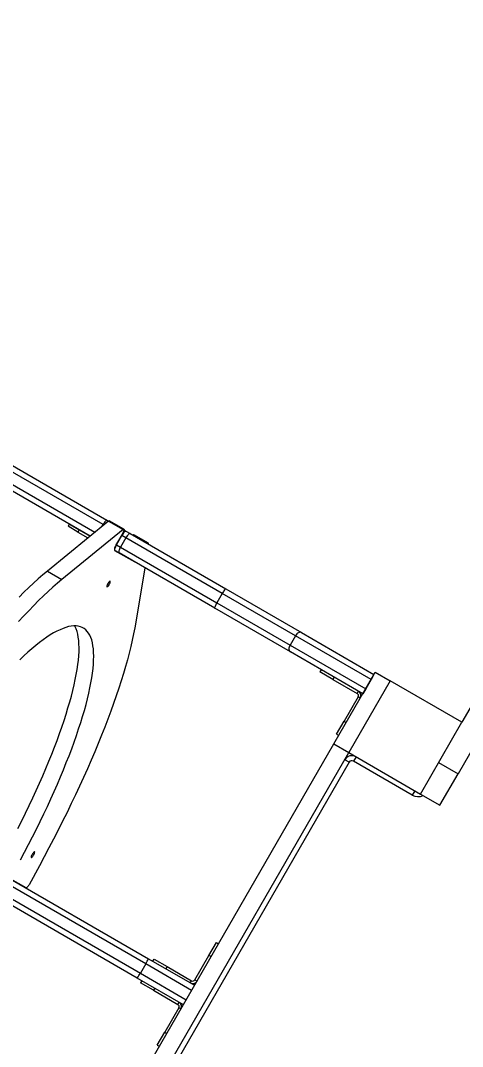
# Model space of a CAD drawing. Header units: millimetres. Extents: x -12977 to 11786, y -11805 to 10558.
# Drawn here: x 4103 to 4637, y -287 to 952 of the extents above; entities that cross this region are included whole.
import ezdxf

# ---------------------------------------------------------------- set-up
doc = ezdxf.new("R2010")
doc.units = ezdxf.units.MM
for name, color, linetype in [('DIKOM_ОБЪЕКТ', 7, 'Continuous'), ('DIKOM_РАЗМЕР_ЗОНА', 7, 'Continuous'), ('DIKOM_РАЗМЕР_ОБЪЕКТА', 7, 'Continuous')]:
    doc.layers.add(name, color=color, linetype=linetype)
doc.styles.add('style1', font='arial.ttf', dxfattribs={"width": 0.8})
doc.dimstyles.new('1-50', dxfattribs={"dimtxt": 300, "dimasz": 200, "dimexe": 100, "dimexo": 0, "dimgap": 100, "dimtad": 1, "dimtxsty": 'style1', "dimcen": 200, "dimclrd": 7, "dimclre": 7, "dimclrt": 7, "dimadec": 1, "dimazin": 2, "dimtfac": 1, "dimtmove": 0, "dimatfit": 2, "dimfxl": 0, "dimlwd": 25, "dimlwe": 18, "dimarcsym": 0})

# ---------------------------------------------------------------- blocks, each defined once
blk = doc.blocks.new('*D9')
at = {"layer": 'Defpoints', "color": 0, "transparency": 16777216}
for p in [(-11007.4, 666.1), (8788, 666.1), (8788, -10518.7)]:
    blk.add_point(p, dxfattribs=at)
at = {"layer": 'DIKOM_РАЗМЕР_ОБЪЕКТА', "color": 7, "lineweight": 18, "transparency": 16777216}
for p, q in [((-11007.4, 666.1), (-11007.4, -10618.7)), ((8788, 666.1), (8788, -10618.7))]:
    blk.add_line(p, q, dxfattribs=at)
at = {"layer": 'DIKOM_РАЗМЕР_ОБЪЕКТА', "color": 7, "lineweight": 25, "transparency": 16777216}
blk.add_line((-10807.4, -10518.7), (8588, -10518.7), dxfattribs=at)
at = {"layer": 'DIKOM_РАЗМЕР_ОБЪЕКТА', "color": 7, "transparency": 16777216}
for points in [[(-10807.4, -10485.3), (-10807.4, -10552), (-11007.4, -10518.7)], [(8588, -10485.3), (8588, -10552), (8788, -10518.7)]]:
    blk.add_solid(points, dxfattribs=at)
at = {"layer": 'DIKOM_РАЗМЕР_ОБЪЕКТА', "color": 7, "transparency": 16777216, "insert": (-1823.6, -10265.5), "char_height": 300, "attachment_point": 5, "style": 'style1'}
blk.add_mtext('19750', dxfattribs=at)
blk = doc.blocks.new('*D10')
at = {"layer": 'Defpoints', "color": 0, "transparency": 16777216}
for p in [(4270.3, 8458.2), (2861.7, -8997.1), (10043.4, -8997.1)]:
    blk.add_point(p, dxfattribs=at)
at = {"layer": 'DIKOM_РАЗМЕР_ОБЪЕКТА', "color": 7, "lineweight": 18, "transparency": 16777216}
for p, q in [((4270.3, 8458.2), (10143.4, 8458.2)), ((2861.7, -8997.1), (10143.4, -8997.1))]:
    blk.add_line(p, q, dxfattribs=at)
at = {"layer": 'DIKOM_РАЗМЕР_ОБЪЕКТА', "color": 7, "lineweight": 25, "transparency": 16777216}
blk.add_line((10043.4, 8258.2), (10043.4, -8797.1), dxfattribs=at)
at = {"layer": 'DIKOM_РАЗМЕР_ОБЪЕКТА', "color": 7, "transparency": 16777216}
for points in [[(10010, 8258.2), (10076.7, 8258.2), (10043.4, 8458.2)], [(10010, -8797.1), (10076.7, -8797.1), (10043.4, -8997.1)]]:
    blk.add_solid(points, dxfattribs=at)
at = {"layer": 'DIKOM_РАЗМЕР_ОБЪЕКТА', "color": 7, "transparency": 16777216, "insert": (9790.2, -3229.2), "char_height": 300, "attachment_point": 5, "rotation": 90, "style": 'style1'}
blk.add_mtext('17450', dxfattribs=at)
blk = doc.blocks.new('*D11')
at = {"layer": 'Defpoints', "color": 0, "transparency": 16777216}
for p in [(4304.4, 10557.6), (2504.1, -11339.7), (11686.1, -11339.7)]:
    blk.add_point(p, dxfattribs=at)
at = {"layer": 'DIKOM_РАЗМЕР_ЗОНА', "color": 7, "lineweight": 18, "transparency": 16777216}
for p, q in [((4304.4, 10557.6), (11786.1, 10557.6)), ((2504.1, -11339.7), (11786.1, -11339.7))]:
    blk.add_line(p, q, dxfattribs=at)
at = {"layer": 'DIKOM_РАЗМЕР_ЗОНА', "color": 7, "lineweight": 25, "transparency": 16777216}
blk.add_line((11686.1, 10357.6), (11686.1, -11139.7), dxfattribs=at)
at = {"layer": 'DIKOM_РАЗМЕР_ЗОНА', "color": 7, "transparency": 16777216}
for points in [[(11652.7, 10357.6), (11719.4, 10357.6), (11686.1, 10557.6)], [(11652.7, -11139.7), (11719.4, -11139.7), (11686.1, -11339.7)]]:
    blk.add_solid(points, dxfattribs=at)
at = {"layer": 'DIKOM_РАЗМЕР_ЗОНА', "color": 7, "transparency": 16777216, "insert": (11432.9, -3192), "char_height": 300, "attachment_point": 5, "rotation": 90, "style": 'style1'}
blk.add_mtext('21900', dxfattribs=at)
blk = doc.blocks.new('*D12')
at = {"layer": 'Defpoints', "color": 0, "transparency": 16777216}
for p in [(-12976.7, 124.1), (10764.9, 125.7), (10764.9, -11704.7)]:
    blk.add_point(p, dxfattribs=at)
at = {"layer": 'DIKOM_РАЗМЕР_ЗОНА', "color": 7, "lineweight": 18, "transparency": 16777216}
for p, q in [((-12976.7, 124.1), (-12976.7, -11804.7)), ((10764.9, 125.7), (10764.9, -11804.7))]:
    blk.add_line(p, q, dxfattribs=at)
at = {"layer": 'DIKOM_РАЗМЕР_ЗОНА', "color": 7, "lineweight": 25, "transparency": 16777216}
blk.add_line((-12776.7, -11704.7), (10564.9, -11704.7), dxfattribs=at)
at = {"layer": 'DIKOM_РАЗМЕР_ЗОНА', "color": 7, "transparency": 16777216}
for points in [[(-12776.7, -11671.3), (-12776.7, -11738), (-12976.7, -11704.7)], [(10564.9, -11671.3), (10564.9, -11738), (10764.9, -11704.7)]]:
    blk.add_solid(points, dxfattribs=at)
at = {"layer": 'DIKOM_РАЗМЕР_ЗОНА', "color": 7, "transparency": 16777216, "insert": (-1904.6, -11451.4), "char_height": 300, "attachment_point": 5, "style": 'style1'}
blk.add_mtext('23750', dxfattribs=at)

msp = doc.modelspace()

# ---------------------------------------------------------------- linework, layer by layer
at = {"layer": 'DIKOM_ОБЪЕКТ', "color": 7, "linetype": 'Continuous', "lineweight": 15}
for p, q in [((4203.187, 342.927), (3932.348, 499.296)), ((3938.943, 503.571), (4207.676, 348.418)), ((3925.848, 488.037), (4193.113, 333.732)), ((4187.318, 328.995), (3925.443, 480.188)), ((4814.833, 412.766), (4636.69, 104.214)), ((4837.532, 398.082), (4631.957, 42.016)), ((4209.656, 347.253), (4135.775, 286.863)), ((4207.676, 348.418), (4209.671, 347.266)), ((4209.656, 347.253), (4227.337, 337.045)), ((4228.293, 337.425), (4210.612, 347.634)), ((4227.337, 337.045), (4153.457, 276.655)), ((4162.247, 343.469), (4160.747, 340.871)), ((4172.687, 333.977), (4160.747, 340.871)), ((4162.247, 343.469), (4174.187, 336.576)), ((4174.187, 336.576), (4172.687, 333.977)), ((4174.187, 336.576), (4187.318, 328.994)), ((4202.137, 341.107), (4203.187, 342.927)), ((4203.876, 342.529), (4203.187, 342.927)), ((4228.445, 336.427), (4230.771, 335.084)), ((4230.771, 335.084), (4236.023, 332.052)), ((4172.687, 333.977), (4184.834, 326.964)), ((4219.352, 318.582), (4225.852, 329.841)), ((4226.806, 332.51), (4219.412, 319.702)), ((4230.682, 327.053), (4224.182, 315.794)), ((4225.852, 329.841), (4225.412, 330.095)), ((4230.682, 327.053), (4225.852, 329.841)), ((4347.068, 259.857), (4230.682, 327.053)), ((4236.023, 332.052), (4351.504, 265.378)), ((4257.887, 320.339), (4240.205, 330.548)), ((4217.271, 311.701), (4217.016, 311.849)), ((4217.033, 311.838), (4241.357, 297.794)), ((4222.523, 308.669), (4217.271, 311.701)), ((4218.925, 318.829), (4219.352, 318.582)), ((4219.352, 318.582), (4224.182, 315.794)), ((4224.182, 315.794), (4340.568, 248.598)), ((4338.004, 241.996), (4222.523, 308.669)), ((4135.775, 286.863), (4153.457, 276.655)), ((4253.391, 290.847), (4242.676, 225.144)), ((4351.504, 265.378), (4442.893, 212.615)), ((4347.068, 259.857), (4340.568, 248.598)), ((4340.568, 248.598), (4429.032, 197.524)), ((4435.532, 208.782), (4347.068, 259.857)), ((4429.393, 189.233), (4338.004, 241.996)), ((4442.893, 212.615), (4530.391, 162.098)), ((4435.532, 208.782), (4429.032, 197.524)), ((4526.891, 156.036), (4435.532, 208.782)), ((4429.032, 197.524), (4520.391, 144.778)), ((4516.891, 138.715), (4429.393, 189.233)), ((4466.662, 167.715), (4465.162, 165.117)), ((4480.75, 156.117), (4465.162, 165.117)), ((4481.901, 78.111), (4531.901, 164.714)), ((4530.391, 162.098), (4526.891, 156.036)), ((4531.901, 164.714), (4550.088, 154.214)), ((4482.25, 158.715), (4480.75, 156.117)), ((4480.75, 156.117), (4510.195, 139.117)), ((4550.088, 154.214), (4500.088, 67.611)), ((4526.891, 156.036), (4520.391, 144.778)), ((4636.69, 104.214), (4550.088, 154.214)), ((4510.195, 139.117), (4511.695, 141.715)), ((4520.391, 144.778), (4516.891, 138.715)), ((4511.293, 135.019), (4494.293, 105.574)), ((4513.891, 133.519), (4511.293, 135.019)), ((4485.293, 89.986), (4494.293, 105.574)), ((4494.293, 105.574), (4496.891, 104.074)), ((4586.69, 17.611), (4636.69, 104.214)), ((4485.293, 89.986), (4487.891, 88.486)), ((4162.551, -475.02), (4481.901, 78.111)), ((4481.901, 78.111), (4500.088, 67.611)), ((4186.218, -476.027), (4500.088, 67.611)), ((4500.088, 67.611), (4586.69, 17.611)), ((4508.748, 62.611), (4505.748, 57.415)), ((4500.284, 55.951), (4192.821, -476.591)), ((4500.284, 55.951), (4495.088, 58.951)), ((4576.762, 16.415), (4505.748, 57.415)), ((4608.575, 55.516), (4631.957, 42.016)), ((4610.073, 4.111), (4631.957, 42.016)), ((4579.762, 21.611), (4576.762, 16.415)), ((4586.69, 17.611), (4610.073, 4.111)), ((4254.661, -187.332), (3940.22, -5.79)), ((3945.695, -0.868), (4257.935, -181.139)), ((4244.435, -204.522), (3932.195, -24.25)), ((3933.72, -17.048), (4248.161, -198.59)), ((4126.179, -69.106), (4113.616, -91.785)), ((4109.991, -95.724), (4091.724, -85.177)), ((4331.053, -177.166), (4340.053, -161.577)), ((4340.053, -161.577), (4342.651, -163.078)), ((4257.935, -181.139), (4313.651, -213.307)), ((4263.421, -184.307), (4264.921, -181.709)), ((4264.921, -181.709), (4280.51, -190.709)), ((4314.053, -206.611), (4331.053, -177.166)), ((4333.651, -178.666), (4331.053, -177.166)), ((4254.661, -187.332), (4248.161, -198.59)), ((4310.151, -219.369), (4254.661, -187.332)), ((4280.51, -190.709), (4279.01, -193.307)), ((4280.51, -190.709), (4309.955, -207.709)), ((4300.151, -236.69), (4244.435, -204.522)), ((4248.161, -198.59), (4303.651, -230.627)), ((4249.921, -207.69), (4248.422, -210.287)), ((4264.01, -219.287), (4248.422, -210.287)), ((4308.455, -210.307), (4309.955, -207.709)), ((4314.053, -206.611), (4316.651, -208.111)), ((4265.51, -216.69), (4264.01, -219.287)), ((4264.01, -219.287), (4293.455, -236.287)), ((4293.455, -236.287), (4294.955, -233.69)), ((4294.553, -240.385), (4277.553, -269.83)), ((4297.151, -241.885), (4294.553, -240.385)), ((4268.553, -285.418), (4277.553, -269.83)), ((4277.553, -269.83), (4280.151, -271.33)), ((4268.553, -285.418), (4271.151, -286.918))]:
    msp.add_line(p, q, dxfattribs=at)
at = {"layer": 'DIKOM_ОБЪЕКТ', "color": 7, "linetype": 'Continuous', "lineweight": 15, "flags": 128}
for points in [[(4207.676, 348.418), (4207.416, 348.413), (4207.031, 348.175), (4206.537, 347.713), (4205.952, 347.046), (4205.298, 346.198), (4204.602, 345.203), (4203.889, 344.098), (4203.187, 342.927)], [(4209.656, 347.253), (4210.187, 347.607), (4210.57, 347.653), (4210.612, 347.634)], [(4230.771, 335.084), (4230.427, 335.127), (4229.962, 334.936), (4229.393, 334.517), (4228.743, 333.887), (4228.036, 333.071), (4227.3, 332.098), (4226.562, 331.008), (4225.852, 329.841)], [(4227.337, 337.045), (4227.868, 337.399), (4228.251, 337.445), (4228.458, 337.18), (4228.474, 336.622), (4228.298, 335.811), (4227.942, 334.806), (4227.433, 333.679), (4226.806, 332.51)], [(4236.023, 332.052), (4235.596, 332.143), (4235.052, 331.997), (4234.41, 331.621), (4233.696, 331.028), (4232.936, 330.241), (4232.161, 329.292), (4231.4, 328.215), (4230.682, 327.053)], [(4219.412, 319.702), (4218.663, 318.333), (4218.004, 316.98), (4217.463, 315.696), (4217.058, 314.529), (4216.806, 313.526), (4216.717, 312.724), (4216.794, 312.154), (4217.033, 311.838)], [(4219.352, 318.582), (4218.697, 317.384), (4218.121, 316.2), (4217.647, 315.076), (4217.293, 314.056), (4217.073, 313.178), (4216.995, 312.476), (4217.062, 311.977), (4217.271, 311.701)], [(4224.182, 315.794), (4223.534, 314.591), (4222.982, 313.393), (4222.547, 312.247), (4222.246, 311.196), (4222.09, 310.281), (4222.085, 309.537), (4222.231, 308.993), (4222.523, 308.669)], [(4258.035, 319.321), (4258.076, 319.958), (4257.925, 320.313), (4257.591, 320.359), (4257.1, 320.094), (4256.946, 319.972)], [(4135.775, 286.863), (4130.336, 282.318), (4124.786, 277.488), (4119.13, 272.378), (4113.373, 266.99), (4107.52, 261.331), (4101.576, 255.405)], [(4153.457, 276.655), (4148.017, 272.11), (4142.467, 267.28), (4136.811, 262.169), (4131.055, 256.782), (4125.201, 251.123), (4119.257, 245.196), (4113.227, 239.008), (4107.116, 232.563), (4100.929, 225.867)], [(4210.506, 270.573), (4211.06, 271.615), (4211.492, 272.606), (4211.764, 273.458), (4211.853, 274.095), (4211.75, 274.461), (4211.465, 274.523), (4211.022, 274.275), (4210.461, 273.741), (4209.833, 272.966), (4209.192, 272.02), (4208.595, 270.988), (4208.097, 269.96), (4207.741, 269.028), (4207.558, 268.275), (4207.565, 267.768), (4207.761, 267.552), (4208.13, 267.646), (4208.637, 268.041), (4209.238, 268.703), (4209.881, 269.573), (4210.506, 270.573)], [(4351.504, 265.378), (4351.254, 265.367), (4350.88, 265.124), (4350.394, 264.657), (4349.817, 263.985), (4349.17, 263.134), (4348.479, 262.136), (4347.769, 261.029), (4347.068, 259.857)], [(4340.568, 248.598), (4339.903, 247.405), (4339.3, 246.237), (4338.781, 245.139), (4338.367, 244.154), (4338.074, 243.318), (4337.912, 242.664), (4337.889, 242.218), (4338.004, 241.996)], [(4242.676, 225.144), (4241.46, 218.161), (4240.052, 210.94), (4238.454, 203.486), (4236.667, 195.807), (4234.692, 187.908), (4232.532, 179.797), (4230.188, 171.481), (4227.662, 162.966), (4224.956, 154.26), (4222.073, 145.37), (4219.015, 136.305), (4215.785, 127.072), (4212.385, 117.678), (4208.819, 108.132), (4205.089, 98.442), (4201.199, 88.616), (4197.152, 78.663), (4192.951, 68.592), (4188.601, 58.41), (4184.104, 48.127), (4179.465, 37.751), (4174.688, 27.292), (4169.776, 16.758), (4164.735, 6.159), (4159.568, -4.497), (4154.279, -15.201), (4148.874, -25.942), (4143.356, -36.713), (4137.732, -47.503), (4132.004, -58.304), (4126.179, -69.106)], [(4100.197, -23.847), (4104.853, -14.598), (4109.394, -5.386), (4113.816, 3.778), (4118.113, 12.883), (4122.282, 21.92), (4126.317, 30.879), (4130.213, 39.75), (4133.968, 48.523), (4137.575, 57.188), (4141.032, 65.736), (4144.335, 74.157), (4147.48, 82.442), (4150.463, 90.582), (4153.281, 98.568), (4155.931, 106.391), (4158.411, 114.042), (4160.716, 121.513), (4162.846, 128.795), (4164.797, 135.881), (4166.567, 142.763), (4168.155, 149.433), (4169.558, 155.883), (4170.775, 162.108), (4171.805, 168.098), (4172.647, 173.849), (4173.299, 179.354), (4173.761, 184.606), (4174.032, 189.6), (4174.112, 194.33), (4174.002, 198.791), (4173.7, 202.978), (4173.208, 206.887), (4172.526, 210.513), (4171.655, 213.852), (4170.596, 216.9), (4169.349, 219.654), (4168.813, 220.647)], [(4103.278, -61.928), (4108.245, -52.627), (4113.114, -43.332), (4117.879, -34.055), (4122.534, -24.806), (4127.075, -15.594), (4131.497, -6.431), (4135.795, 2.675), (4139.963, 11.712), (4143.998, 20.671), (4147.895, 29.541), (4151.649, 38.314), (4155.257, 46.979), (4158.714, 55.527), (4162.016, 63.949), (4165.161, 72.234), (4168.144, 80.374), (4170.962, 88.36), (4173.613, 96.182), (4176.092, 103.833), (4178.398, 111.304), (4180.527, 118.587), (4182.478, 125.673), (4184.248, 132.555), (4185.836, 139.225), (4187.239, 145.675), (4188.456, 151.899), (4189.486, 157.89), (4190.328, 163.641), (4190.98, 169.145), (4191.442, 174.397), (4191.713, 179.391), (4191.794, 184.121), (4191.683, 188.582), (4191.382, 192.77), (4190.89, 196.678), (4190.208, 200.304), (4189.337, 203.643), (4188.277, 206.692), (4187.03, 209.446), (4185.598, 211.903), (4183.981, 214.061), (4182.182, 215.917), (4180.203, 217.468), (4178.046, 218.714), (4175.712, 219.652), (4173.206, 220.282), (4170.529, 220.603), (4167.685, 220.615), (4164.676, 220.318), (4161.506, 219.711), (4158.179, 218.796), (4154.698, 217.574), (4151.067, 216.046), (4147.29, 214.213), (4143.371, 212.078), (4139.315, 209.643), (4135.126, 206.911), (4130.808, 203.885), (4126.367, 200.568), (4121.808, 196.964), (4117.135, 193.077), (4112.353, 188.911), (4107.468, 184.47), (4102.486, 179.76)], [(4442.893, 212.615), (4442.072, 212.934), (4441.149, 213.007), (4440.158, 212.832), (4439.138, 212.416), (4438.127, 211.774), (4437.165, 210.932), (4436.289, 209.922), (4435.532, 208.782)], [(4429.032, 197.524), (4428.423, 196.298), (4427.987, 195.034), (4427.738, 193.78), (4427.688, 192.584), (4427.838, 191.493), (4428.182, 190.547), (4428.707, 189.784), (4429.393, 189.233)], [(4119.179, -55.995), (4119.732, -54.953), (4120.165, -53.962), (4120.437, -53.11), (4120.526, -52.473), (4120.423, -52.107), (4120.138, -52.045), (4119.695, -52.292), (4119.134, -52.827), (4118.505, -53.602), (4117.864, -54.547), (4117.268, -55.58), (4116.77, -56.608), (4116.413, -57.54), (4116.231, -58.292), (4116.238, -58.8), (4116.434, -59.016), (4116.803, -58.922), (4117.31, -58.527), (4117.911, -57.865), (4118.553, -56.995), (4119.179, -55.995)], [(4113.616, -91.785), (4113.101, -92.65), (4112.561, -93.464), (4112.019, -94.193), (4111.496, -94.809), (4111.013, -95.286), (4110.591, -95.605), (4110.246, -95.753), (4109.991, -95.724)]]:
    msp.add_lwpolyline(points, dxfattribs=at)
at = {"layer": 'DIKOM_ОБЪЕКТ', "color": 7, "linetype": 'Continuous', "lineweight": 15}
for centre, radius, start, end in [((4240.106, 329.414), 1.138, 84.988359, 137.695193), ((4508.695, 136.519), 3, 330, 60), ((4508.695, 136.519), 6, 330, 60), ((4503.748, 53.951), 10, 60, 150), ((4503.748, 53.951), 4, 60, 150), ((4583.762, 28.539), 14, 240, 295.150095), ((4214.734, -162.262), 47.145, 327.875449, 336.396319), ((4206.486, -176.548), 47.145, 323.603679, 332.124554), ((4311.455, -205.111), 6, 240, 330), ((4311.455, -205.111), 3, 240, 330), ((4291.955, -238.885), 6, 330, 60), ((4291.955, -238.885), 3, 330, 60)]:
    msp.add_arc(centre, radius, start, end, dxfattribs=at)

# ---------------------------------------------------------------- dimensions: what is measured, and where the dimension line sits
at = {"layer": 'DIKOM_РАЗМЕР_ЗОНА'}
dim = msp.add_linear_dim(base=(11686.061, -11339.718), p1=(4304.397, 10557.602), p2=(2504.073, -11339.718), angle=90, text='21900', dimstyle='1-50', dxfattribs=at)
dim.commit()
dim.dimension.update_dxf_attribs({"geometry": '*D11', "text_midpoint": (11686.061, -3191.969), "dimtype": 160})
dim = msp.add_linear_dim(base=(10764.904, -11704.658), p1=(-12976.695, 124.079), p2=(10764.904, 125.672), text='23750', dimstyle='1-50', dxfattribs=at)
dim.commit()
dim.dimension.update_dxf_attribs({"geometry": '*D12', "text_midpoint": (-1904.628, -11704.658), "dimtype": 160})
at = {"layer": 'DIKOM_РАЗМЕР_ОБЪЕКТА'}
dim = msp.add_linear_dim(base=(10043.372, -8997.089), p1=(4270.308, 8458.216), p2=(2861.678, -8997.089), angle=90, text='17450', dimstyle='1-50', dxfattribs=at)
dim.commit()
dim.dimension.update_dxf_attribs({"geometry": '*D10', "text_midpoint": (10043.372, -3229.158), "dimtype": 160})
dim = msp.add_linear_dim(base=(8787.993, -10518.658), p1=(-11007.417, 666.079), p2=(8787.993, 666.082), text='19750', dimstyle='1-50', dxfattribs=at)
dim.commit()
dim.dimension.update_dxf_attribs({"geometry": '*D9', "text_midpoint": (-1823.628, -10518.658), "dimtype": 160})

doc.saveas('drawing.dxf')
